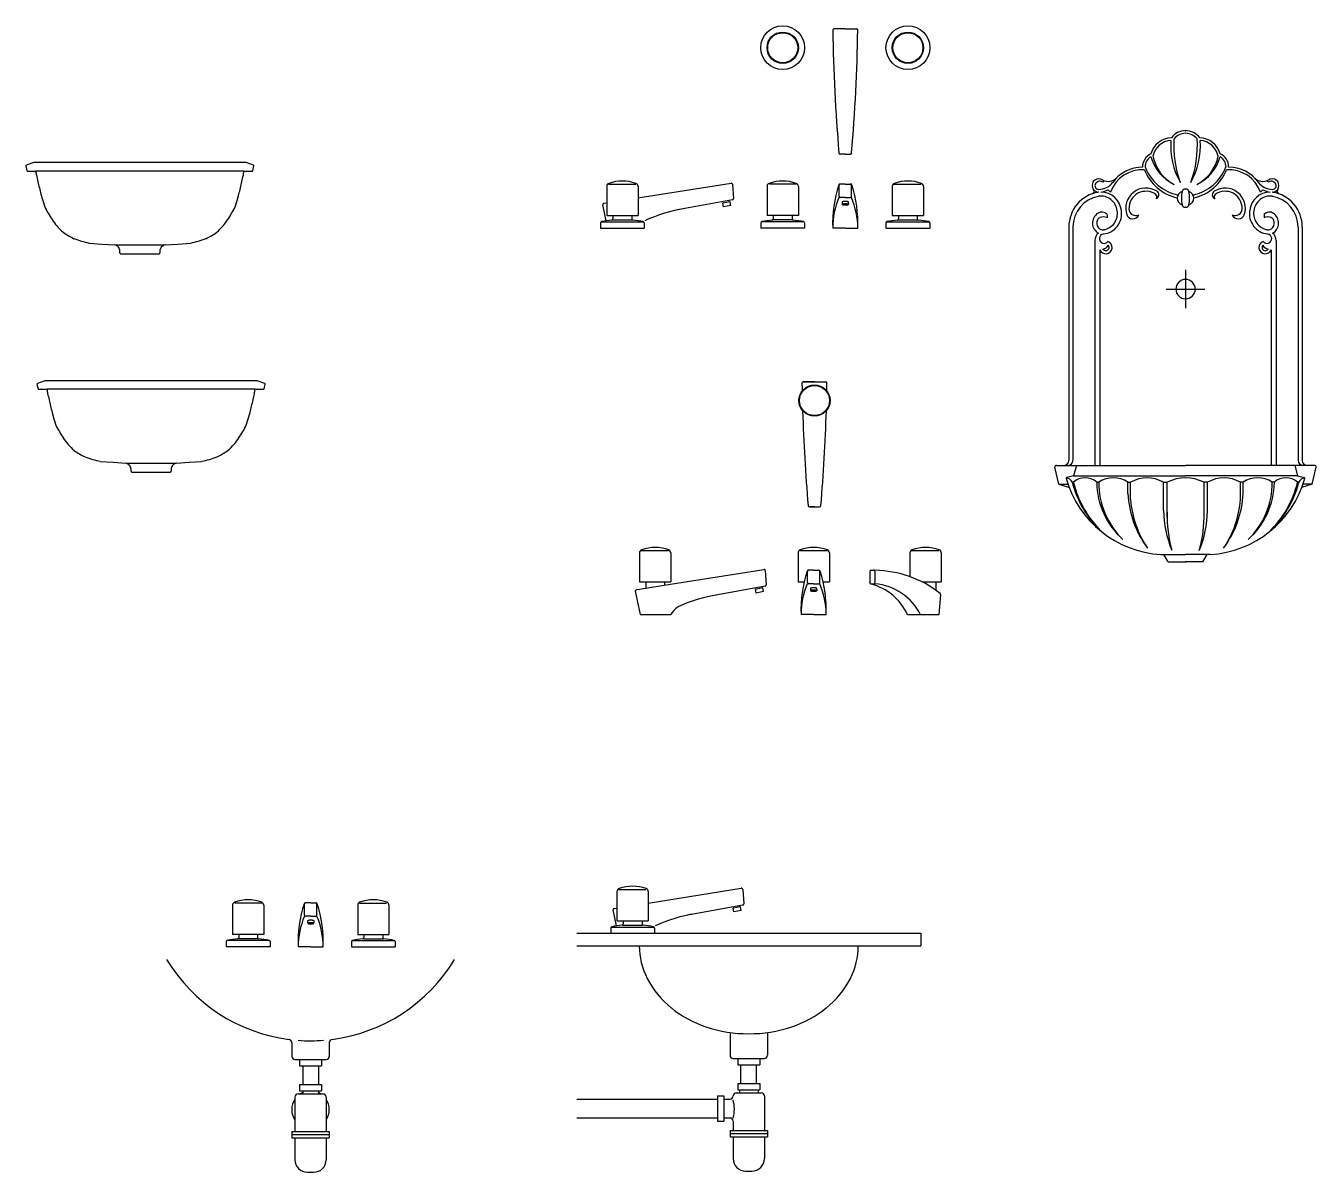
# Model space of a CAD drawing. Extents: x 48.37 to 55.99, y 194.47 to 199.7.
# Drawn here: x 53.263 to 55.324, y 197.87 to 199.702 of the extents above; entities that cross this region are included whole.
import ezdxf

# ---------------------------------------------------------------- set-up
doc = ezdxf.new("R2010")
doc.units = 0
doc.layers.get('0').update_dxf_attribs({"linetype": 'CONTINUOUS'})

msp = doc.modelspace()

# ---------------------------------------------------------------- linework, layer by layer
for p, q in [((54.5721, 199.6965), (54.5541, 199.6965)), ((54.5721, 199.6965), (54.5901, 199.6965)), ((54.5721, 199.4965), (54.5639, 199.4965)), ((54.5721, 199.4965), (54.5803, 199.4965)), ((53.2628, 199.4777), (53.2644, 199.4702)), ((53.2755, 199.483), (53.2635, 199.4788)), ((53.4451, 199.4831), (53.2761, 199.4831)), ((53.614, 199.4831), (53.4451, 199.4831)), ((53.6267, 199.4788), (53.6147, 199.483)), ((53.6257, 199.4702), (53.6273, 199.4777)), ((53.2654, 199.4694), (53.2788, 199.4694)), ((53.4451, 199.4694), (53.2788, 199.4694)), ((53.6113, 199.4694), (53.4451, 199.4694)), ((53.6113, 199.4694), (53.6247, 199.4694)), ((54.2406, 199.4265), (54.3895, 199.4501)), ((54.9841, 199.4515), (54.9851, 199.4543)), ((55.2474, 199.4515), (55.2463, 199.4543)), ((53.2869, 199.4324), (53.29, 199.4223)), ((53.6002, 199.4223), (53.6032, 199.4324)), ((54.1909, 199.4449), (54.1909, 199.3983)), ((54.1936, 199.4483), (54.2372, 199.4483)), ((54.2409, 199.4449), (54.2409, 199.3983)), ((54.3918, 199.4483), (54.3933, 199.4253)), ((54.4471, 199.4449), (54.4471, 199.3983)), ((54.4944, 199.4483), (54.4508, 199.4483)), ((54.4971, 199.4449), (54.4971, 199.3983)), ((54.5621, 199.4292), (54.5621, 199.4467)), ((54.5721, 199.4487), (54.5635, 199.4487)), ((54.5721, 199.4487), (54.5806, 199.4487)), ((54.5821, 199.4292), (54.5821, 199.4467)), ((54.6471, 199.4449), (54.6471, 199.3983)), ((54.6498, 199.4483), (54.6934, 199.4483)), ((54.6971, 199.4449), (54.6971, 199.3983)), ((54.9958, 199.4356), (54.9922, 199.4396)), ((55.1157, 199.4407), (55.1153, 199.4407)), ((55.1157, 199.4407), (55.1153, 199.4407)), ((55.1157, 199.4407), (55.1161, 199.4407)), ((55.1157, 199.4407), (55.1161, 199.4407)), ((55.2356, 199.4356), (55.2392, 199.4396)), ((53.29, 199.4223), (53.293, 199.4121)), ((53.5971, 199.4121), (53.6002, 199.4223)), ((54.1899, 199.3899), (54.1847, 199.4155)), ((54.1864, 199.4179), (54.1909, 199.4186)), ((54.3917, 199.4232), (54.3042, 199.4074)), ((54.3881, 199.4205), (54.3763, 199.4183)), ((54.3774, 199.4124), (54.3763, 199.4183)), ((54.3774, 199.4182), (54.377, 199.4204)), ((54.3892, 199.4146), (54.3774, 199.4124)), ((54.3867, 199.4203), (54.3864, 199.4222)), ((54.3892, 199.4146), (54.3881, 199.4205)), ((54.5721, 199.4272), (54.5641, 199.4272)), ((54.5672, 199.4202), (54.5671, 199.4161)), ((54.5721, 199.4272), (54.5801, 199.4272)), ((54.5769, 199.4202), (54.5771, 199.4161)), ((55.1157, 199.4117), (55.1153, 199.4117)), ((55.1157, 199.4117), (55.1153, 199.4117)), ((55.1157, 199.4117), (55.1161, 199.4117)), ((55.1157, 199.4117), (55.1161, 199.4117)), ((54.1817, 199.3883), (54.25, 199.3883)), ((54.1909, 199.3983), (54.2409, 199.3983)), ((54.2009, 199.3983), (54.2009, 199.3931)), ((54.2009, 199.3913), (54.2309, 199.3913)), ((54.2309, 199.3983), (54.2309, 199.3931)), ((54.5062, 199.3883), (54.4379, 199.3883)), ((54.4971, 199.3983), (54.4471, 199.3983)), ((54.4571, 199.3983), (54.4571, 199.3931)), ((54.4871, 199.3913), (54.4571, 199.3913)), ((54.4871, 199.3983), (54.4871, 199.3931)), ((54.6379, 199.3883), (54.7062, 199.3883)), ((54.6471, 199.3983), (54.6971, 199.3983)), ((54.6571, 199.3983), (54.6571, 199.3931)), ((54.6571, 199.3913), (54.6871, 199.3913)), ((54.6871, 199.3983), (54.6871, 199.3931)), ((54.9904, 199.3997), (54.9904, 199.3949)), ((55.2411, 199.3997), (55.2411, 199.3949)), ((54.1809, 199.3867), (54.1809, 199.3783)), ((54.1809, 199.3783), (54.2509, 199.3783)), ((54.2509, 199.3867), (54.2509, 199.3783)), ((54.4371, 199.3867), (54.4371, 199.3783)), ((54.5071, 199.3783), (54.4371, 199.3783)), ((54.5071, 199.3867), (54.5071, 199.3783)), ((54.5718, 199.3783), (54.5521, 199.3783)), ((54.5724, 199.3783), (54.5921, 199.3783)), ((54.6371, 199.3867), (54.6371, 199.3783)), ((54.6371, 199.3783), (54.7071, 199.3783)), ((54.7071, 199.3867), (54.7071, 199.3783)), ((54.9292, 199.38), (54.9292, 199.0068)), ((54.9358, 199.38), (54.9358, 199.0068)), ((54.9847, 199.3689), (54.984, 199.3688)), ((55.2467, 199.3689), (55.2475, 199.3688)), ((55.2957, 199.38), (55.2957, 199.0068)), ((55.3022, 199.38), (55.3022, 199.0068)), ((53.364, 199.3544), (53.3842, 199.3528)), ((53.3842, 199.3528), (53.4045, 199.3513)), ((53.4055, 199.3513), (53.4846, 199.3513)), ((53.4856, 199.3513), (53.5059, 199.3528)), ((53.5059, 199.3528), (53.5262, 199.3544)), ((54.971, 199.3583), (54.971, 198.9992)), ((55.2604, 199.3583), (55.2604, 198.9992)), ((53.4153, 199.3371), (53.424, 199.3371)), ((53.424, 199.3371), (53.4381, 199.3371)), ((53.4381, 199.3371), (53.4451, 199.3371)), ((53.4451, 199.3371), (53.452, 199.3371)), ((53.452, 199.3371), (53.4661, 199.3371)), ((53.4661, 199.3371), (53.4748, 199.3371)), ((54.9788, 199.3435), (54.9788, 198.9992)), ((55.2527, 199.3435), (55.2527, 198.9992)), ((55.1157, 199.3115), (55.1157, 199.2501)), ((55.085, 199.2808), (55.1464, 199.2808)), ((53.2806, 199.1289), (53.2823, 199.1215)), ((53.2933, 199.1343), (53.2813, 199.1301)), ((53.2833, 199.1207), (53.2967, 199.1207)), ((53.4629, 199.1344), (53.294, 199.1344)), ((53.4629, 199.1207), (53.2967, 199.1207)), ((53.6318, 199.1344), (53.4629, 199.1344)), ((53.6291, 199.1207), (53.4629, 199.1207)), ((53.6291, 199.1207), (53.6425, 199.1207)), ((53.6445, 199.1301), (53.6325, 199.1343)), ((53.6435, 199.1215), (53.6452, 199.1289)), ((54.5229, 199.1327), (54.5049, 199.1327)), ((54.5049, 199.1327), (54.5408, 199.1327)), ((54.5229, 199.1327), (54.5408, 199.1327)), ((53.3048, 199.0837), (53.3078, 199.0736)), ((53.618, 199.0736), (53.621, 199.0837)), ((53.3078, 199.0736), (53.3108, 199.0634)), ((53.615, 199.0634), (53.618, 199.0736)), ((53.3818, 199.0056), (53.4021, 199.0041)), ((53.4021, 199.0041), (53.4224, 199.0026)), ((53.4234, 199.0026), (53.5024, 199.0026)), ((53.5034, 199.0026), (53.5237, 199.0041)), ((53.5237, 199.0041), (53.544, 199.0056)), ((54.9133, 198.9691), (54.907, 198.9962)), ((54.9095, 198.9992), (55.1157, 198.9992)), ((54.9413, 198.9992), (54.9369, 198.9825)), ((55.3219, 198.9992), (55.1157, 198.9992)), ((55.2901, 198.9992), (55.2945, 198.9825)), ((55.3181, 198.9691), (55.3244, 198.9962)), ((53.4332, 198.9884), (53.4419, 198.9884)), ((53.4419, 198.9884), (53.4559, 198.9884)), ((53.4559, 198.9884), (53.4629, 198.9884)), ((53.4629, 198.9884), (53.4699, 198.9884)), ((53.4699, 198.9884), (53.4839, 198.9884)), ((53.4839, 198.9884), (53.4926, 198.9884)), ((54.9369, 198.9825), (54.9258, 198.9797)), ((54.9369, 198.9825), (55.1157, 198.9825)), ((55.2945, 198.9825), (55.1157, 198.9825)), ((55.2945, 198.9825), (55.3056, 198.9797)), ((54.9133, 198.9691), (54.9304, 198.9636)), ((54.9133, 198.9691), (54.9278, 198.9691)), ((54.9349, 198.9721), (54.9366, 198.9721)), ((54.9738, 198.9721), (54.9771, 198.9721)), ((55.0235, 198.9542), (55.0235, 198.9721)), ((55.0235, 198.9721), (55.0278, 198.9721)), ((55.0278, 198.9446), (55.0278, 198.9721)), ((55.0806, 198.9721), (55.0861, 198.9721)), ((55.0806, 198.9272), (55.0806, 198.9721)), ((55.0861, 198.9165), (55.0861, 198.9721)), ((55.1508, 198.9721), (55.1453, 198.9721)), ((55.1453, 198.9158), (55.1453, 198.9721)), ((55.1508, 198.9266), (55.1508, 198.9721)), ((55.208, 198.9721), (55.2036, 198.9721)), ((55.2036, 198.9446), (55.2036, 198.9721)), ((55.208, 198.9542), (55.208, 198.9721)), ((55.2577, 198.9721), (55.2543, 198.9721)), ((55.2966, 198.9721), (55.2948, 198.9721)), ((55.3181, 198.9691), (55.301, 198.9636)), ((55.3181, 198.9691), (55.3036, 198.9691)), ((54.5229, 198.9327), (54.5147, 198.9327)), ((54.5147, 198.9327), (54.531, 198.9327)), ((54.5229, 198.9327), (54.531, 198.9327)), ((54.2433, 198.8595), (54.2433, 198.8129)), ((54.246, 198.8629), (54.2896, 198.8629)), ((54.2933, 198.8595), (54.2933, 198.8129)), ((54.4967, 198.8595), (54.4967, 198.8129)), ((54.4994, 198.8629), (54.543, 198.8629)), ((54.5467, 198.8595), (54.5467, 198.8129)), ((54.6754, 198.8595), (54.6754, 198.8213)), ((54.6781, 198.8629), (54.7217, 198.8629)), ((54.7254, 198.8595), (54.7254, 198.8129)), ((55.0764, 198.8566), (55.1157, 198.8566)), ((55.0879, 198.8452), (55.0809, 198.8566)), ((55.155, 198.8566), (55.1157, 198.8566)), ((55.1435, 198.8452), (55.1505, 198.8566)), ((54.293, 198.8093), (54.4419, 198.8329)), ((54.4442, 198.8311), (54.4457, 198.8081)), ((54.5215, 198.8315), (54.5129, 198.8315)), ((54.5215, 198.8315), (54.53, 198.8315)), ((54.6134, 198.8315), (54.6175, 198.8315)), ((54.6195, 198.8315), (54.6175, 198.8315)), ((55.0879, 198.8452), (55.1157, 198.8452)), ((55.1435, 198.8452), (55.1157, 198.8452)), ((54.2433, 198.8129), (54.2933, 198.8129)), ((54.2533, 198.8129), (54.2533, 198.803)), ((54.2833, 198.8129), (54.2833, 198.8076)), ((54.4967, 198.8129), (54.5063, 198.8129)), ((54.5115, 198.812), (54.5115, 198.8295)), ((54.5215, 198.81), (54.5135, 198.81)), ((54.5215, 198.81), (54.5295, 198.81)), ((54.5315, 198.812), (54.5315, 198.8295)), ((54.5366, 198.8129), (54.5467, 198.8129)), ((54.6114, 198.8295), (54.6114, 198.812)), ((54.6114, 198.8115), (54.6114, 198.812)), ((54.6134, 198.81), (54.6175, 198.81)), ((54.6195, 198.8295), (54.6195, 198.812)), ((54.6949, 198.8129), (54.7254, 198.8129)), ((54.7166, 198.8128), (54.7166, 198.7999)), ((54.2447, 198.7611), (54.2371, 198.7983)), ((54.2388, 198.8007), (54.2433, 198.8014)), ((54.2433, 198.8014), (54.293, 198.8093)), ((54.4441, 198.806), (54.3566, 198.7902)), ((54.4405, 198.8033), (54.4287, 198.8011)), ((54.4298, 198.7952), (54.4287, 198.8011)), ((54.4298, 198.801), (54.4294, 198.8032)), ((54.4416, 198.7974), (54.4298, 198.7952)), ((54.4391, 198.8031), (54.4388, 198.805)), ((54.4416, 198.7974), (54.4405, 198.8033)), ((54.5166, 198.803), (54.5165, 198.7989)), ((54.5263, 198.803), (54.5265, 198.7989)), ((54.7243, 198.7929), (54.7216, 198.7605)), ((54.2447, 198.7611), (54.2934, 198.7611)), ((54.5212, 198.7611), (54.5015, 198.7611)), ((54.5218, 198.7611), (54.5415, 198.7611)), ((54.6713, 198.7611), (54.7216, 198.7611)), ((54.2073, 198.3183), (54.2073, 198.2716)), ((54.21, 198.3216), (54.2536, 198.3216)), ((54.2571, 198.2998), (54.4059, 198.3234)), ((54.2573, 198.3183), (54.2573, 198.2716)), ((54.4082, 198.3216), (54.4098, 198.2986)), ((53.593, 198.2965), (53.593, 198.2498)), ((53.6403, 198.2998), (53.5967, 198.2998)), ((53.643, 198.2965), (53.643, 198.2498)), ((53.708, 198.2807), (53.708, 198.2982)), ((53.718, 198.3002), (53.7094, 198.3002)), ((53.718, 198.3002), (53.7265, 198.3002)), ((53.728, 198.2807), (53.728, 198.2982)), ((53.793, 198.2965), (53.793, 198.2498)), ((53.7957, 198.2998), (53.8393, 198.2998)), ((53.843, 198.2965), (53.843, 198.2498)), ((54.4081, 198.2965), (54.3206, 198.2807)), ((54.4032, 198.2936), (54.4028, 198.2955)), ((53.718, 198.2787), (53.71, 198.2787)), ((53.718, 198.2787), (53.726, 198.2787)), ((54.2063, 198.2632), (54.2011, 198.2888)), ((54.2028, 198.2912), (54.2073, 198.2919)), ((54.4045, 198.2938), (54.3927, 198.2916)), ((54.3938, 198.2857), (54.3927, 198.2916)), ((54.3938, 198.2916), (54.3934, 198.2937)), ((54.4056, 198.2879), (54.3938, 198.2857)), ((54.4056, 198.2879), (54.4045, 198.2938)), ((53.7131, 198.2718), (53.713, 198.2677)), ((53.7228, 198.2718), (53.723, 198.2677)), ((54.1973, 198.26), (54.1973, 198.2516)), ((54.1982, 198.2616), (54.2665, 198.2616)), ((54.2073, 198.2716), (54.2573, 198.2716)), ((54.2173, 198.2716), (54.2173, 198.2664)), ((54.2173, 198.2646), (54.2473, 198.2646)), ((54.2473, 198.2716), (54.2473, 198.2664)), ((54.2673, 198.26), (54.2673, 198.2516)), ((53.583, 198.2382), (53.583, 198.2298)), ((53.6521, 198.2398), (53.5838, 198.2398)), ((53.643, 198.2498), (53.593, 198.2498)), ((53.603, 198.2498), (53.603, 198.2446)), ((53.633, 198.2428), (53.603, 198.2428)), ((53.633, 198.2498), (53.633, 198.2446)), ((53.653, 198.2382), (53.653, 198.2298)), ((53.783, 198.2382), (53.783, 198.2298)), ((53.7838, 198.2398), (53.8521, 198.2398)), ((53.793, 198.2498), (53.843, 198.2498)), ((53.803, 198.2498), (53.803, 198.2446)), ((53.803, 198.2428), (53.833, 198.2428)), ((53.833, 198.2498), (53.833, 198.2446)), ((53.853, 198.2382), (53.853, 198.2298)), ((54.1429, 198.2516), (54.6929, 198.2516)), ((54.1973, 198.2516), (54.2673, 198.2516)), ((54.6929, 198.2516), (54.6929, 198.2316)), ((53.653, 198.2298), (53.583, 198.2298)), ((53.7177, 198.2298), (53.698, 198.2298)), ((53.7183, 198.2298), (53.738, 198.2298)), ((53.783, 198.2298), (53.853, 198.2298)), ((54.1429, 198.2316), (54.6929, 198.2316)), ((54.3879, 198.093), (54.3879, 198.0566)), ((54.4479, 198.093), (54.4479, 198.0566)), ((53.6877, 198.0771), (53.6877, 198.0548)), ((53.7477, 198.0771), (53.7477, 198.0548)), ((53.6927, 198.0498), (53.7427, 198.0498)), ((53.7002, 198.0498), (53.7002, 198.0398)), ((53.7002, 198.0498), (53.7352, 198.0498)), ((53.7352, 198.0498), (53.7352, 198.0398)), ((54.3929, 198.0516), (54.4429, 198.0516)), ((54.4004, 198.0516), (54.4004, 198.0416)), ((54.4004, 198.0516), (54.4179, 198.0516)), ((54.4179, 198.0516), (54.4354, 198.0516)), ((54.4354, 198.0516), (54.4354, 198.0416)), ((53.7002, 198.0398), (53.7352, 198.0398)), ((53.7052, 198.0398), (53.7052, 198.0098)), ((53.7052, 198.0398), (53.7052, 198.0098)), ((53.7302, 198.0398), (53.7302, 198.0098)), ((54.4004, 198.0416), (54.4179, 198.0416)), ((54.4054, 198.0116), (54.4054, 198.0416)), ((54.4179, 198.0416), (54.4354, 198.0416)), ((54.4304, 198.0116), (54.4304, 198.0416)), ((53.7002, 198.0098), (53.7002, 197.9998)), ((53.7002, 198.0098), (53.7352, 198.0098)), ((53.7352, 198.0098), (53.7352, 197.9998)), ((54.4004, 198.0116), (54.4004, 198.0016)), ((54.4004, 198.0116), (54.4179, 198.0116)), ((54.4179, 198.0116), (54.4354, 198.0116)), ((54.4354, 198.0116), (54.4354, 198.0016)), ((53.6927, 197.9898), (53.6927, 197.9348)), ((53.6977, 197.9948), (53.7377, 197.9948)), ((53.7002, 197.9998), (53.7352, 197.9998)), ((53.7052, 197.9998), (53.7052, 197.9948)), ((53.7052, 197.9998), (53.7052, 197.9948)), ((53.7302, 197.9998), (53.7302, 197.9948)), ((53.7427, 197.9898), (53.7427, 197.9348)), ((54.1429, 197.9866), (54.3679, 197.9866)), ((54.3679, 197.9916), (54.3779, 197.9916)), ((54.3679, 197.9916), (54.3679, 197.9516)), ((54.3779, 197.9916), (54.3779, 197.9516)), ((54.3779, 197.9866), (54.3879, 197.9866)), ((54.3929, 197.9916), (54.3929, 197.9916)), ((54.3929, 197.9916), (54.3929, 197.9916)), ((54.3979, 197.9966), (54.4379, 197.9966)), ((54.4004, 198.0016), (54.4179, 198.0016)), ((54.4029, 198.0016), (54.4029, 197.9966)), ((54.4179, 198.0016), (54.4354, 198.0016)), ((54.4329, 198.0016), (54.4329, 197.9966)), ((54.4429, 197.9916), (54.4429, 197.9366)), ((54.1429, 197.9566), (54.3679, 197.9566)), ((54.3679, 197.9516), (54.3779, 197.9516)), ((54.3779, 197.9566), (54.3879, 197.9566)), ((54.3879, 197.9566), (54.3894, 197.9566)), ((54.3929, 197.9516), (54.3929, 197.9366)), ((53.6877, 197.9348), (53.6877, 197.9248)), ((53.6877, 197.9348), (53.7477, 197.9348)), ((53.6877, 197.9298), (53.7477, 197.9298)), ((53.6877, 197.9248), (53.7477, 197.9248)), ((53.6927, 197.9248), (53.6927, 197.8898)), ((53.7427, 197.9248), (53.7427, 197.8898)), ((53.7477, 197.9348), (53.7477, 197.9248)), ((54.3879, 197.9366), (54.3879, 197.9266)), ((54.3879, 197.9366), (54.4479, 197.9366)), ((54.3879, 197.9316), (54.4479, 197.9316)), ((54.3879, 197.9266), (54.4479, 197.9266)), ((54.3929, 197.9266), (54.3929, 197.8916)), ((54.4429, 197.9266), (54.4429, 197.8916)), ((54.4479, 197.9366), (54.4479, 197.9266)), ((53.7127, 197.8698), (53.7227, 197.8698)), ((54.4129, 197.8716), (54.4229, 197.8716))]:
    msp.add_line(p, q)
for centre, radius in [((54.4721, 199.6665), 0.035), ((54.6721, 199.6665), 0.035), ((54.4721, 199.6665), 0.025), ((54.4721, 199.6665), 0.024), ((54.6721, 199.6665), 0.025), ((54.6721, 199.6665), 0.024), ((54.5229, 199.1027), 0.025), ((54.5229, 199.1027), 0.024)]:
    msp.add_circle(centre, radius)
for centre, radius, start, end in [((54.5541, 199.6945), 0.002, 90, 180.8897), ((54.5901, 199.6945), 0.002, 359.1103, 90), ((57.4015, 199.7387), 2.8497, 180.8897, 184.839), ((51.7427, 199.7387), 2.8497, 355.161, 359.1103), ((55.1164, 199.5045), 0.0295, 91.3098, 142.3296), ((55.115, 199.5045), 0.0295, 37.6704, 88.6902), ((55.0944, 199.4869), 0.0356, 92.1479, 163.6378), ((55.0944, 199.4869), 0.0314, 93.7198, 168.4075), ((55.208, 199.509), 0.116, 175.3848, 209.8701), ((55.262, 199.5093), 0.1652, 175.9135, 200.6015), ((55.1164, 199.5045), 0.0253, 91.3098, 139.0695), ((55.115, 199.5045), 0.0253, 40.9305, 88.6902), ((54.9694, 199.5093), 0.1652, 339.3985, 4.0865), ((55.0234, 199.509), 0.116, 330.1299, 4.6152), ((55.137, 199.4869), 0.0356, 16.3622, 87.8521), ((55.137, 199.4869), 0.0314, 11.5925, 86.2802), ((54.5639, 199.4985), 0.002, 184.839, 270), ((54.5803, 199.4985), 0.002, 270, 355.161), ((55.0699, 199.4761), 0.0229, 114.7747, 180.74), ((55.0699, 199.4761), 0.0188, 120.0056, 180.74), ((55.126, 199.5098), 0.0678, 194.8897, 245.343), ((55.1264, 199.5054), 0.064, 190.9612, 243.3163), ((55.105, 199.5054), 0.064, 296.6837, 349.0388), ((55.1054, 199.5098), 0.0678, 294.657, 345.1103), ((55.1616, 199.4761), 0.0188, 359.26, 59.9944), ((55.1616, 199.4761), 0.0229, 359.26, 65.2253), ((53.2638, 199.4779), 0.00101, 109.0935, 192.5288), ((53.2654, 199.4704), 0.00101, 192.5288, 270), ((53.2761, 199.4811), 0.00203, 90, 109.0935), ((53.614, 199.4811), 0.00203, 70.9065, 90), ((53.6247, 199.4704), 0.00101, 270, 347.4712), ((53.6263, 199.4779), 0.00101, 347.4712, 70.9065), ((55.047, 199.4174), 0.0543, 86.7233, 160.3494), ((55.047, 199.4174), 0.0584, 90.0321, 144.6593), ((55.1175, 199.4973), 0.0721, 200.8405, 257.8812), ((55.1186, 199.502), 0.0724, 201.1172, 258.0352), ((55.1128, 199.502), 0.0724, 281.9648, 338.8828), ((55.1139, 199.4973), 0.0721, 282.1188, 339.1595), ((55.1845, 199.4174), 0.0543, 19.6506, 93.2767), ((55.1845, 199.4174), 0.0584, 35.3407, 89.9679), ((53.6745, 199.5269), 0.3999, 188.2685, 189.2238), ((57.5832, 200.4204), 4.4086, 192.5453, 192.8154), ((49.307, 200.4204), 4.4086, 347.1846, 347.4547), ((53.2156, 199.5269), 0.3999, 350.7762, 351.7315), ((54.1959, 199.4449), 0.005, 110.2457, 180), ((54.2159, 199.3907), 0.0628, 69.7543, 110.2457), ((54.2359, 199.4449), 0.005, 0, 69.7543), ((54.3898, 199.4482), 0.002, 3.771, 99.0226), ((54.4521, 199.4449), 0.005, 110.2457, 180), ((54.4721, 199.3907), 0.0628, 69.7543, 110.2457), ((54.4921, 199.4449), 0.005, 0, 69.7543), ((54.6521, 199.4449), 0.005, 110.2457, 180), ((54.6721, 199.3907), 0.0628, 69.7543, 110.2457), ((54.6921, 199.4449), 0.005, 0, 69.7543), ((54.9771, 199.4463), 0.0107, 54.476, 269.9998), ((54.9769, 199.4461), 0.00595, 144.3448, 269.9997), ((54.979, 199.4446), 0.00853, 53.9283, 144.3448), ((54.9771, 199.468), 0.0278, 269.4183, 324.0711), ((54.992, 199.4721), 0.0191, 243.3938, 315.1249), ((55.2394, 199.4721), 0.0191, 224.8751, 296.6062), ((55.2543, 199.468), 0.0278, 215.9289, 270.5817), ((55.2524, 199.4446), 0.00853, 35.6552, 126.0717), ((55.2543, 199.4463), 0.0107, 270.0002, 125.524), ((55.2545, 199.4461), 0.00595, 270.0003, 35.6552), ((54.9722, 199.8591), 1.7384, 193.8641, 194.2084), ((51.918, 199.8591), 1.7384, 345.7916, 346.1359), ((54.7556, 199.3853), 0.2037, 162.2745, 181.9578), ((54.5635, 199.4467), 0.002, 90, 162.2745), ((54.5641, 199.4467), 0.002, 90, 180), ((54.5641, 199.4292), 0.002, 180, 270), ((54.5801, 199.4467), 0.002, 360, 90), ((54.5801, 199.4292), 0.002, 270, 360), ((54.5806, 199.4467), 0.002, 17.7255, 90), ((54.3885, 199.3853), 0.2037, 358.0422, 17.7255), ((54.9856, 199.38), 0.0564, 99.44, 180), ((54.9856, 199.38), 0.0498, 100.3611, 180), ((54.965, 199.4372), 0.00454, 306.6512, 40.9182), ((54.9804, 199.4028), 0.033, 96.1983, 102.8033), ((54.9804, 199.4032), 0.0262, 5.7621, 98.3178), ((54.9769, 199.4674), 0.0318, 276.5937, 298.7986), ((54.9804, 199.4028), 0.033, 6.3273, 89.448), ((55.0524, 199.41), 0.0323, 57.224, 199.2314), ((55.0524, 199.41), 0.0271, 54.2569, 182.1833), ((55.0656, 199.4283), 0.0046, 319.4281, 54.2569), ((55.0662, 199.4315), 0.00678, 294.8754, 57.224), ((55.1132, 199.4261), 0.0109, 105.2097, 254.7903), ((55.1551, 199.4261), 0.046, 166.3845, 193.1878), ((55.1153, 199.4357), 0.00505, 90, 166.3845), ((55.1161, 199.4357), 0.00505, 13.6155, 90), ((55.0763, 199.4261), 0.046, 346.8122, 13.6155), ((55.1182, 199.4261), 0.0109, 285.2097, 74.7903), ((55.1652, 199.4315), 0.00678, 122.776, 245.1246), ((55.1658, 199.4283), 0.0046, 125.7431, 220.5719), ((55.179, 199.41), 0.0323, 340.7686, 122.776), ((55.179, 199.41), 0.0271, 357.8167, 125.7431), ((55.251, 199.4028), 0.033, 90.552, 173.6727), ((55.251, 199.4032), 0.0262, 81.6822, 174.2379), ((55.2545, 199.4674), 0.0318, 241.2014, 263.4063), ((55.251, 199.4028), 0.033, 77.1967, 83.8017), ((55.2458, 199.38), 0.0498, 0, 79.6389), ((55.2458, 199.38), 0.0564, 0, 80.56), ((55.2664, 199.4372), 0.00454, 139.0818, 233.3488), ((53.3436, 199.4333), 0.0548, 202.755, 214.8666), ((53.5466, 199.4333), 0.0548, 325.1334, 337.245), ((54.1866, 199.4159), 0.002, 97.0226, 191.5418), ((54.3523, 199.1748), 0.2375, 98.8148, 115.0684), ((54.3913, 199.4252), 0.002, 280.6057, 3.771), ((54.6783, 199.3779), 0.1263, 157.0421, 179.8201), ((54.5673, 199.42), 0.00025, 112.7446, 180), ((54.5673, 199.4161), 0.00025, 112.7446, 180), ((54.5673, 199.4161), 0.00025, 180, 247.2554), ((54.5696, 199.4146), 0.00608, 99.8511, 112.7446), ((54.5696, 199.4108), 0.00608, 99.8511, 112.7446), ((54.5696, 199.4215), 0.00608, 247.2554, 260.1489), ((54.5711, 199.406), 0.0148, 94.1141, 99.8511), ((54.5711, 199.4022), 0.0148, 94.1141, 99.8511), ((54.5711, 199.4301), 0.0148, 260.1489, 265.8859), ((54.5721, 199.3921), 0.0288, 90, 94.1141), ((54.5721, 199.3882), 0.0288, 90, 94.1141), ((54.5721, 199.444), 0.0288, 265.8859, 270), ((54.5721, 199.3921), 0.0288, 85.8859, 90), ((54.5721, 199.3882), 0.0288, 85.8859, 90), ((54.5721, 199.444), 0.0288, 270, 274.1141), ((54.5731, 199.406), 0.0148, 80.1489, 85.8859), ((54.5731, 199.4022), 0.0148, 80.1489, 85.8859), ((54.5731, 199.4301), 0.0148, 274.1141, 279.8511), ((54.5746, 199.4146), 0.00608, 67.2554, 80.1489), ((54.5746, 199.4108), 0.00608, 67.2554, 80.1489), ((54.5746, 199.4215), 0.00608, 279.8511, 292.7446), ((54.5768, 199.42), 0.00025, 0, 67.2554), ((54.5768, 199.4161), 0.00025, 0, 67.2554), ((54.5768, 199.4161), 0.00025, 292.7446, 0), ((54.4658, 199.3779), 0.1263, 0.1799, 22.9579), ((55.0364, 199.4094), 0.0111, 182.1833, 295.3279), ((55.1153, 199.4167), 0.00505, 193.1878, 270), ((55.1161, 199.4167), 0.00505, 270, 346.8122), ((55.195, 199.4094), 0.0111, 244.6721, 357.8167), ((54.1098, 199.8818), 0.9425, 210.6044, 211.3231), ((53.4311, 199.4788), 0.1534, 214.5028, 219.237), ((53.459, 199.4788), 0.1534, 320.763, 325.4972), ((52.7804, 199.8818), 0.9425, 328.6769, 329.3956), ((54.1829, 199.3867), 0.002, 101.1509, 180), ((54.2159, 199.2193), 0.1726, 95.5863, 101.1509), ((54.1989, 199.3931), 0.002, 275.5863, 0), ((54.2329, 199.3931), 0.002, 180, 264.4137), ((54.2159, 199.2193), 0.1726, 78.8491, 84.4137), ((54.2489, 199.3867), 0.002, 0, 78.8491), ((54.4391, 199.3867), 0.002, 101.1509, 180), ((54.4721, 199.2193), 0.1726, 95.5863, 101.1509), ((54.4551, 199.3931), 0.002, 275.5863, 0), ((54.4891, 199.3931), 0.002, 180, 264.4137), ((54.4721, 199.2193), 0.1726, 78.8491, 84.4137), ((54.5051, 199.3867), 0.002, 0, 78.8491), ((54.6391, 199.3867), 0.002, 101.1509, 180), ((54.6721, 199.2193), 0.1726, 95.5863, 101.1509), ((54.6551, 199.3931), 0.002, 275.5863, 0), ((54.6891, 199.3931), 0.002, 180, 264.4137), ((54.6721, 199.2193), 0.1726, 78.8491, 84.4137), ((54.7051, 199.3867), 0.002, 0, 78.8491), ((54.9855, 199.3864), 0.0185, 123.8281, 241.1208), ((54.9855, 199.3864), 0.0117, 153.5894, 220.3499), ((54.9813, 199.3885), 0.00695, 112.6051, 161.1145), ((54.9816, 199.3923), 0.0115, 40.4891, 123.8281), ((54.9844, 199.381), 0.0152, 66.9992, 112.6051), ((54.981, 199.4014), 0.0327, 276.5572, 8.8838), ((54.981, 199.4014), 0.0259, 278.5765, 9.7482), ((55.0315, 199.4035), 0.0104, 197.3512, 336.7494), ((55.1999, 199.4035), 0.0104, 203.2506, 342.6488), ((55.2504, 199.4014), 0.0327, 171.1162, 263.4428), ((55.2504, 199.4014), 0.0259, 170.2518, 261.4235), ((55.2498, 199.3923), 0.0115, 56.1719, 139.5109), ((55.247, 199.381), 0.0152, 67.3949, 113.0008), ((55.2501, 199.3885), 0.00695, 18.8855, 67.3949), ((55.2459, 199.3864), 0.0185, 298.8792, 56.1719), ((55.2459, 199.3864), 0.0117, 319.6501, 26.4106), ((53.4145, 199.4739), 0.1377, 222.015, 227.985), ((53.3873, 199.4621), 0.1114, 234.3854, 244.6835), ((53.5029, 199.4621), 0.1114, 295.3165, 305.6146), ((53.4756, 199.4739), 0.1377, 312.015, 317.985), ((54.9866, 199.3583), 0.0156, 129.8953, 180), ((54.9835, 199.3847), 0.00902, 220.3499, 278.5765), ((54.9856, 199.3614), 0.00757, 100.043, 325.306), ((55.2458, 199.3614), 0.00757, 214.694, 79.957), ((55.2479, 199.3847), 0.00902, 261.4235, 319.6501), ((55.2449, 199.3583), 0.0156, 0, 50.1047), ((53.4077, 199.5494), 0.1999, 250.1055, 257.3741), ((53.4016, 199.3376), 0.0141, 62.417, 77.9462), ((53.3979, 199.3353), 0.0179, 43.4025, 55.228), ((53.3932, 199.336), 0.0211, 23.2351, 33.3056), ((53.4969, 199.336), 0.0211, 146.6944, 156.7649), ((53.4923, 199.3353), 0.0179, 124.772, 136.5975), ((53.4886, 199.3376), 0.0141, 102.0538, 117.583), ((53.4825, 199.5494), 0.1999, 282.6259, 289.8945), ((54.9882, 199.3475), 0.0102, 202.5926, 69.4523), ((54.9815, 199.357), 0.0125, 279.9049, 330.566), ((54.9882, 199.3475), 0.00535, 210.7579, 39.713), ((55.2432, 199.3475), 0.0102, 110.5477, 337.4074), ((55.2432, 199.3475), 0.00535, 140.287, 329.2421), ((55.2499, 199.357), 0.0125, 209.434, 260.0951), ((53.3791, 199.3374), 0.0343, 6.7441, 11.7472), ((53.3873, 199.3401), 0.0258, 357.2701, 2.7714), ((53.4238, 199.34), 0.0107, 186.0353, 190.9013), ((53.415, 199.339), 0.00203, 209.5648, 240.233), ((53.4159, 199.3486), 0.0114, 260.7729, 267.3692), ((53.4743, 199.3486), 0.0114, 272.6308, 279.2271), ((53.4751, 199.339), 0.00203, 299.767, 330.4352), ((53.4664, 199.34), 0.0107, 349.0987, 353.9647), ((53.511, 199.3374), 0.0343, 168.2528, 173.2559), ((53.5028, 199.3401), 0.0258, 177.2286, 182.7299), ((55.1157, 199.2808), 0.0155, 90, 270), ((55.1157, 199.2808), 0.0155, 270, 90), ((53.2816, 199.1292), 0.00101, 109.0935, 192.5288), ((53.2833, 199.1217), 0.00101, 192.5288, 270), ((53.294, 199.1324), 0.00203, 90, 109.0935), ((53.6924, 199.1782), 0.3999, 188.2685, 189.2238), ((53.2334, 199.1782), 0.3999, 350.7762, 351.7315), ((53.6318, 199.1324), 0.00203, 70.9065, 90), ((53.6425, 199.1217), 0.00101, 270, 347.4712), ((53.6442, 199.1292), 0.00101, 347.4712, 70.9065), ((54.5049, 199.1307), 0.002, 90, 180.8897), ((57.3522, 199.175), 2.8497, 180.8897, 181.1438), ((54.5408, 199.1307), 0.002, 359.1103, 90), ((51.6935, 199.175), 2.8497, 358.8562, 359.1103), ((57.601, 200.0717), 4.4086, 192.5453, 192.8154), ((49.3248, 200.0717), 4.4086, 347.1846, 347.4547), ((54.99, 199.5104), 1.7384, 193.8641, 194.2084), ((51.9358, 199.5104), 1.7384, 345.7916, 346.1359), ((57.3522, 199.175), 2.8497, 181.7805, 184.839), ((51.6935, 199.175), 2.8497, 355.161, 358.2195), ((53.3614, 199.0846), 0.0548, 202.755, 214.8666), ((53.5644, 199.0846), 0.0548, 325.1334, 337.245), ((54.1276, 199.5331), 0.9425, 210.6044, 211.3231), ((53.4489, 199.13), 0.1534, 214.5028, 219.237), ((53.4769, 199.13), 0.1534, 320.763, 325.4972), ((52.7982, 199.5331), 0.9425, 328.6769, 329.3956), ((53.4324, 199.1251), 0.1377, 222.015, 227.985), ((53.4051, 199.1134), 0.1114, 234.3854, 244.6835), ((53.5207, 199.1134), 0.1114, 295.3165, 305.6146), ((53.4934, 199.1251), 0.1377, 312.015, 317.985), ((53.4255, 199.2007), 0.1999, 250.1055, 257.3741), ((53.4194, 198.9888), 0.0141, 62.417, 77.9462), ((53.4157, 198.9866), 0.0179, 43.4025, 55.228), ((53.4111, 198.9873), 0.0211, 23.2351, 33.3056), ((53.3969, 198.9887), 0.0343, 6.7441, 11.7472), ((53.5289, 198.9887), 0.0343, 168.2528, 173.2559), ((53.5147, 198.9873), 0.0211, 146.6944, 156.7649), ((53.5101, 198.9866), 0.0179, 124.772, 136.5975), ((53.5064, 198.9888), 0.0141, 102.0538, 117.583), ((53.5003, 199.2007), 0.1999, 282.6259, 289.8945), ((54.9095, 198.9967), 0.00252, 90, 193.1067), ((54.9216, 199.0068), 0.00757, 270, 0), ((54.9282, 199.0068), 0.00757, 270, 0), ((55.3032, 199.0068), 0.00757, 180, 270), ((55.3098, 199.0068), 0.00757, 180, 270), ((55.3219, 198.9967), 0.00252, 346.8933, 90), ((53.4052, 198.9914), 0.0258, 357.2701, 2.7714), ((53.4416, 198.9913), 0.0107, 186.0353, 190.9013), ((53.4329, 198.9903), 0.00203, 209.5648, 240.233), ((53.4337, 198.9998), 0.0114, 260.7729, 267.3692), ((53.4921, 198.9998), 0.0114, 272.6308, 279.2271), ((53.4929, 198.9903), 0.00203, 299.767, 330.4352), ((53.4842, 198.9913), 0.0107, 349.0987, 353.9647), ((53.5206, 198.9914), 0.0258, 177.2286, 182.7299), ((54.9261, 198.9785), 0.00126, 104.1915, 196.0871), ((55.0869, 199.0249), 0.1686, 196.0871, 266.4311), ((54.9231, 198.9664), 0.0131, 25.7704, 80.772), ((54.9552, 198.9522), 0.0272, 46.989, 133.011), ((55.0003, 198.939), 0.0404, 54.9727, 125.0273), ((55.0542, 198.9272), 0.0521, 59.5252, 120.4748), ((55.1157, 198.915), 0.0643, 62.6343, 117.3657), ((55.1772, 198.9272), 0.0521, 59.5252, 120.4748), ((55.1445, 199.0249), 0.1686, 273.5689, 343.9129), ((55.2311, 198.939), 0.0404, 54.9727, 125.0273), ((55.2762, 198.9522), 0.0272, 46.989, 133.011), ((55.3084, 198.9664), 0.0131, 99.228, 154.2296), ((55.3053, 198.9785), 0.00126, 343.9129, 75.8085), ((55.0916, 199.0117), 0.1617, 194.1865, 227.2097), ((55.1005, 199.0133), 0.169, 194.119, 225.3656), ((55.0964, 198.9731), 0.1226, 180.4735, 228.7271), ((55.1021, 198.9711), 0.125, 179.5377, 226.154), ((55.1851, 198.9632), 0.1619, 183.1666, 216.4849), ((55.0463, 198.9632), 0.1619, 323.5151, 356.8334), ((55.135, 198.9731), 0.1226, 311.2729, 359.5265), ((55.1293, 198.9711), 0.125, 313.846, 0.4623), ((55.1398, 199.0117), 0.1617, 312.7903, 345.8135), ((55.1309, 199.0133), 0.169, 314.6344, 345.881), ((54.5147, 198.9347), 0.002, 184.839, 270), ((54.531, 198.9347), 0.002, 270, 355.161), ((55.192, 198.9583), 0.1648, 184.7881, 213.7214), ((55.0394, 198.9583), 0.1648, 326.2786, 355.2119), ((55.2616, 198.9311), 0.181, 181.2257, 201.9005), ((55.3038, 198.9204), 0.2177, 178.9563, 195.1373), ((54.9698, 198.9305), 0.181, 338.0995, 358.7743), ((54.9276, 198.9198), 0.2177, 344.8627, 1.0437), ((54.2483, 198.8595), 0.005, 110.2457, 180), ((54.2683, 198.8053), 0.0628, 69.7543, 110.2457), ((54.2883, 198.8595), 0.005, 0, 69.7543), ((54.5017, 198.8595), 0.005, 110.2457, 180), ((54.5217, 198.8053), 0.0628, 69.7543, 110.2457), ((54.5417, 198.8595), 0.005, 0, 69.7543), ((54.6804, 198.8595), 0.005, 110.2457, 180), ((54.7004, 198.8053), 0.0628, 69.7543, 110.2457), ((54.7204, 198.8595), 0.005, 0, 69.7543), ((54.4422, 198.831), 0.002, 3.771, 99.0226), ((54.5129, 198.8295), 0.002, 90, 162.2745), ((54.5135, 198.8295), 0.002, 90, 180), ((54.5295, 198.8295), 0.002, 360, 90), ((54.53, 198.8295), 0.002, 17.7255, 90), ((54.6134, 198.8295), 0.002, 90, 180), ((54.6175, 198.8295), 0.002, 0, 90), ((54.6169, 198.6586), 0.1729, 51.9113, 89.1447), ((54.705, 198.7681), 0.2037, 162.2745, 181.9578), ((54.6277, 198.7607), 0.1263, 157.0421, 179.8201), ((54.5135, 198.812), 0.002, 180, 270), ((54.5295, 198.812), 0.002, 270, 360), ((54.4152, 198.7607), 0.1263, 0.1799, 22.9579), ((54.3379, 198.7681), 0.2037, 358.0422, 17.7255), ((54.6134, 198.812), 0.002, 180, 270), ((54.6134, 198.8115), 0.002, 180, 255.8214), ((54.6175, 198.812), 0.002, 270, 360), ((54.6116, 198.7198), 0.0905, 26.7504, 84.9727), ((54.239, 198.7987), 0.002, 97.0226, 191.5418), ((54.4047, 198.5576), 0.2375, 98.8148, 115.0684), ((54.4437, 198.808), 0.002, 280.6057, 3.771), ((54.5167, 198.8028), 0.00025, 112.7446, 180), ((54.5167, 198.7989), 0.00025, 112.7446, 180), ((54.5167, 198.7989), 0.00025, 180, 247.2554), ((54.519, 198.7974), 0.00608, 99.8511, 112.7446), ((54.519, 198.7935), 0.00608, 99.8511, 112.7446), ((54.519, 198.8043), 0.00608, 247.2554, 260.1489), ((54.5205, 198.7888), 0.0148, 94.1141, 99.8511), ((54.5205, 198.785), 0.0148, 94.1141, 99.8511), ((54.5205, 198.8129), 0.0148, 260.1489, 265.8859), ((54.5215, 198.7749), 0.0288, 90, 94.1141), ((54.5215, 198.771), 0.0288, 90, 94.1141), ((54.5215, 198.8268), 0.0288, 265.8859, 270), ((54.5215, 198.7749), 0.0288, 85.8859, 90), ((54.5215, 198.771), 0.0288, 85.8859, 90), ((54.5215, 198.8268), 0.0288, 270, 274.1141), ((54.5225, 198.7888), 0.0148, 80.1489, 85.8859), ((54.5225, 198.785), 0.0148, 80.1489, 85.8859), ((54.5225, 198.8129), 0.0148, 274.1141, 279.8511), ((54.524, 198.7974), 0.00608, 67.2554, 80.1489), ((54.524, 198.7935), 0.00608, 67.2554, 80.1489), ((54.524, 198.8043), 0.00608, 279.8511, 292.7446), ((54.5262, 198.8028), 0.00025, 0, 67.2554), ((54.5262, 198.7989), 0.00025, 0, 67.2554), ((54.5262, 198.7989), 0.00025, 292.7446, 0), ((54.5913, 198.7242), 0.0881, 24.3802, 75.8214), ((54.7223, 198.7931), 0.002, 355.0955, 51.9113), ((54.3267, 198.7412), 0.0388, 125.7039, 149.5778), ((54.2123, 198.3183), 0.005, 110.2457, 180), ((54.2323, 198.264), 0.0628, 69.7543, 110.2457), ((54.2523, 198.3183), 0.005, 0, 69.7543), ((54.4062, 198.3215), 0.002, 3.771, 99.0226), ((53.598, 198.2965), 0.005, 110.2457, 180), ((53.618, 198.2422), 0.0628, 69.7543, 110.2457), ((53.638, 198.2965), 0.005, 0, 69.7543), ((53.9015, 198.2368), 0.2037, 162.2745, 181.9578), ((53.7094, 198.2982), 0.002, 90, 162.2745), ((53.71, 198.2982), 0.002, 90, 180), ((53.726, 198.2982), 0.002, 360, 90), ((53.7265, 198.2982), 0.002, 17.7255, 90), ((53.5344, 198.2368), 0.2037, 358.0422, 17.7255), ((53.798, 198.2965), 0.005, 110.2457, 180), ((53.818, 198.2422), 0.0628, 69.7543, 110.2457), ((53.838, 198.2965), 0.005, 0, 69.7543), ((54.4078, 198.2985), 0.002, 280.6057, 3.771), ((53.8242, 198.2294), 0.1263, 157.0421, 179.8201), ((53.71, 198.2807), 0.002, 180, 270), ((53.726, 198.2807), 0.002, 270, 360), ((53.6117, 198.2294), 0.1263, 0.1799, 22.9579), ((54.2031, 198.2892), 0.002, 97.0226, 191.5418), ((54.3687, 198.0481), 0.2375, 98.8148, 115.0684), ((53.7132, 198.2715), 0.00025, 112.7446, 180), ((53.7132, 198.2677), 0.00025, 112.7446, 180), ((53.7132, 198.2677), 0.00025, 180, 247.2554), ((53.7155, 198.2661), 0.00608, 99.8511, 112.7446), ((53.7155, 198.2623), 0.00608, 99.8511, 112.7446), ((53.7155, 198.273), 0.00608, 247.2554, 260.1489), ((53.717, 198.2575), 0.0148, 94.1141, 99.8511), ((53.717, 198.2537), 0.0148, 94.1141, 99.8511), ((53.717, 198.2816), 0.0148, 260.1489, 265.8859), ((53.718, 198.2436), 0.0288, 90, 94.1141), ((53.718, 198.2397), 0.0288, 90, 94.1141), ((53.718, 198.2956), 0.0288, 265.8859, 270), ((53.718, 198.2436), 0.0288, 85.8859, 90), ((53.718, 198.2397), 0.0288, 85.8859, 90), ((53.718, 198.2956), 0.0288, 270, 274.1141), ((53.719, 198.2575), 0.0148, 80.1489, 85.8859), ((53.719, 198.2537), 0.0148, 80.1489, 85.8859), ((53.719, 198.2816), 0.0148, 274.1141, 279.8511), ((53.7205, 198.2661), 0.00608, 67.2554, 80.1489), ((53.7205, 198.2623), 0.00608, 67.2554, 80.1489), ((53.7205, 198.273), 0.00608, 279.8511, 292.7446), ((53.7227, 198.2715), 0.00025, 0, 67.2554), ((53.7227, 198.2677), 0.00025, 0, 67.2554), ((53.7227, 198.2677), 0.00025, 292.7446, 0), ((54.1993, 198.26), 0.002, 101.1509, 180), ((54.2323, 198.0926), 0.1726, 95.5863, 101.1509), ((54.2153, 198.2664), 0.002, 275.5863, 0), ((54.2493, 198.2664), 0.002, 180, 264.4137), ((54.2323, 198.0926), 0.1726, 78.8491, 84.4137), ((54.2653, 198.26), 0.002, 0, 78.8491), ((53.585, 198.2382), 0.002, 101.1509, 180), ((53.618, 198.0708), 0.1726, 95.5863, 101.1509), ((53.601, 198.2446), 0.002, 275.5863, 0), ((53.635, 198.2446), 0.002, 180, 264.4137), ((53.618, 198.0708), 0.1726, 78.8491, 84.4137), ((53.651, 198.2382), 0.002, 0, 78.8491), ((53.785, 198.2382), 0.002, 101.1509, 180), ((53.818, 198.0708), 0.1726, 95.5863, 101.1509), ((53.801, 198.2446), 0.002, 275.5863, 0), ((53.835, 198.2446), 0.002, 180, 264.4137), ((53.818, 198.0708), 0.1726, 78.8491, 84.4137), ((53.851, 198.2382), 0.002, 0, 78.8491), ((54.3569, 198.2316), 0.114, 180, 207.2575), ((54.4789, 198.2316), 0.114, 332.7425, 0), ((53.7177, 198.3483), 0.2685, 211.0482, 262.6466), ((53.7177, 198.3483), 0.2685, 277.3534, 328.9518), ((54.3864, 198.2468), 0.1471, 207.2575, 231.2012), ((54.4495, 198.2468), 0.1471, 308.7988, 332.7425), ((54.4055, 198.2706), 0.1776, 231.2012, 251.5811), ((54.4304, 198.2706), 0.1776, 288.4189, 308.7988), ((54.4179, 198.308), 0.217, 251.5811, 270), ((54.4179, 198.308), 0.217, 270, 288.4189), ((53.6827, 198.0771), 0.005, 0, 82.6466), ((53.7177, 198.3483), 0.2685, 265.7592, 274.4599), ((53.7527, 198.0771), 0.005, 97.3534, 180), ((53.6927, 198.0548), 0.005, 180, 270), ((53.7427, 198.0548), 0.005, 270, 0), ((54.3929, 198.0566), 0.005, 180, 270), ((54.4429, 198.0566), 0.005, 270, 0), ((53.7177, 197.9698), 0.03, 146.4427, 213.5573), ((53.6977, 197.9898), 0.005, 90, 180), ((53.7177, 197.9698), 0.03, 114.6243, 123.5573), ((53.7177, 197.9698), 0.03, 56.4427, 65.3757), ((53.7377, 197.9898), 0.005, 0, 90), ((53.7177, 197.9698), 0.03, 326.4427, 33.5573), ((54.3879, 197.9916), 0.005, 270, 0), ((54.3979, 197.9916), 0.005, 90, 180), ((54.3435, 197.9709), 0.0514, 343.9306, 16.3772), ((54.4379, 197.9916), 0.005, 0, 90), ((54.3879, 197.9516), 0.005, 0, 90), ((53.7127, 197.8898), 0.02, 180, 270), ((53.7227, 197.8898), 0.02, 270, 0), ((54.4129, 197.8916), 0.02, 180, 270), ((54.4229, 197.8916), 0.02, 270, 0)]:
    msp.add_arc(centre, radius, start, end)
for p in [(55.1157, 199.5339), (55.1157, 198.8452)]:
    msp.add_point(p)

doc.saveas('drawing.dxf')
